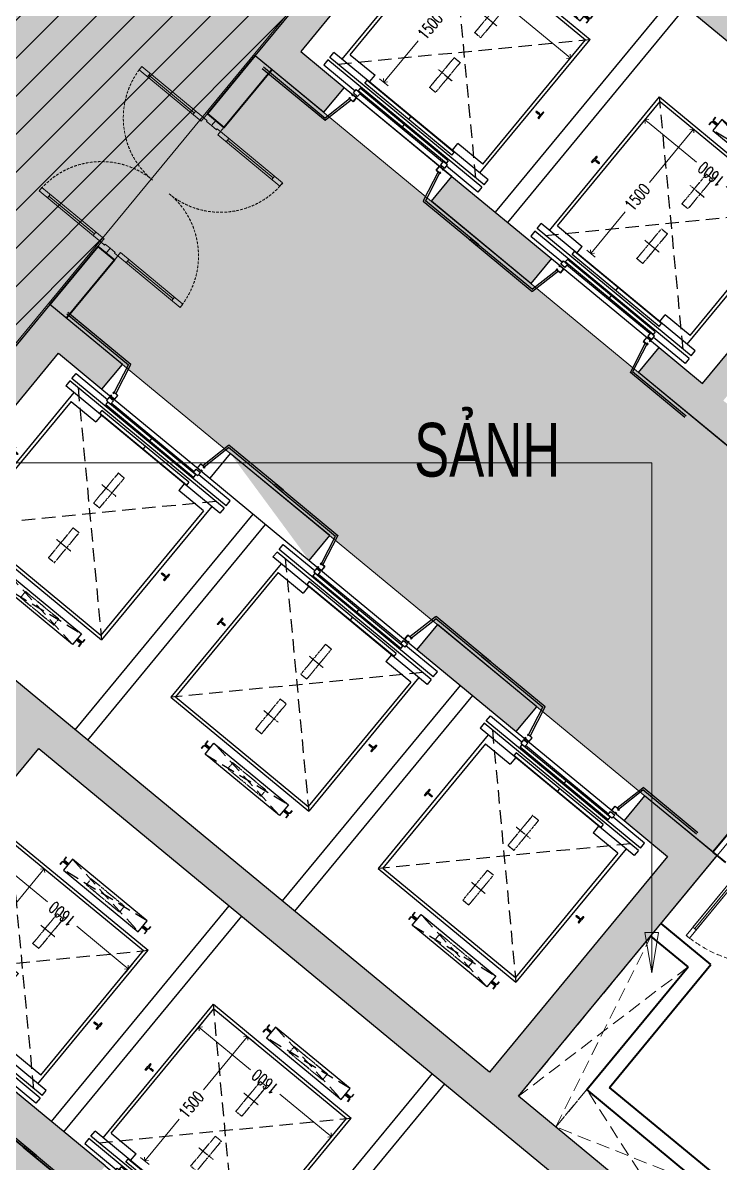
# Model space of a CAD drawing. Header units: millimetres. Extents: x -11451263 to 11578383104, y -507 to 1450429.
# Drawn here: x 11406086 to 11412575, y 1113707 to 1124312 of the extents above; entities that cross this region are included whole.
import ezdxf
from ezdxf.enums import TextEntityAlignment as Align

# ---------------------------------------------------------------- set-up
doc = ezdxf.new("R2010")
doc.units = ezdxf.units.MM
doc.header["$MEASUREMENT"] = 0
for name, pattern in [('DASH2-1', [3, 2, -1]), ('HIDDEN', [0.375, 0.25, -0.125]), ('xref.asix of  podium$0$xref.asix of  podium$0$CENTERX2', [4, 2.5, -0.5, 0.5, -0.5]), ('xref.asix of  podium$0$xref.asix of  podium$0$HIDDEN', [0.375, 0.25, -0.125]), ('xref.asix of  podium$0$xref.asix of  podium$0$PHANTOMX2', [5, 2.5, -0.5, 0.5, -0.5, 0.5, -0.5]), ('Xref_ST_MBDV Cot vach 30.7.2022$0$HIDDEN', [0.375, 0.25, -0.125]), ('Xref_ST_MBDV Cot vach 30.7.2022$0$HIDDEN2', [0.1875, 0.125, -0.0625])]:
    doc.linetypes.add(name, pattern=pattern)
doc.layers.get('0').update_dxf_attribs({"linetype": 'CONTINUOUS', "lineweight": 13})
doc.layers.get('Defpoints').update_dxf_attribs({"color": 5, "linetype": 'CONTINUOUS', "lineweight": 13})
for name, color, linetype in [('A-WALL-PATT', 251, 'CONTINUOUS'), ('KT-Text', 7, 'CONTINUOUS'), ('xref.asix of  podium$0$xref.asix of  podium$0$KC-Betong', 6, 'CONTINUOUS'), ('xref.asix of  podium$0$xref.asix of  podium$0$KT-Net cot vach', 6, 'CONTINUOUS'), ('xref.asix of  podium$0$xref.asix of  podium$0$KT-Net manh', 139, 'CONTINUOUS'), ('xref.asix of  podium$0$xref.asix of  podium$0$KT-Noi that', 36, 'CONTINUOUS'), ('xref.asix of  podium$0$xref.asix of  podium$0$KT-Thay', 7, 'CONTINUOUS')]:
    doc.layers.add(name, color=color, linetype=linetype)
for name, color, linetype, lineweight in [('CUA', 37, 'CONTINUOUS', 13), ('DO DIEN TICH THONG THUY', 141, 'CONTINUOUS', 13), ('KT-Kich thuoc', 159, 'CONTINUOUS', 18), ('KT-lomo nuoc', 3, 'HIDDEN', 5), ('KT-Net cat', 1, 'CONTINUOUS', 40), ('KT-Net thay', 7, 'CONTINUOUS', 25), ('KT-Net to mau', 159, 'CONTINUOUS', 18), ('KT-Vat lieu', 250, 'CONTINUOUS', 9), ('SPE-MEP-Plumbing', 90, 'CONTINUOUS', 0)]:
    doc.layers.add(name, color=color, linetype=linetype, lineweight=lineweight)
doc.styles.add('xref.asix of  podium$0$xref.asix of  podium$0$DIM', font='vnsimli.shx', dxfattribs={"width": 0.7})
doc.styles.add('Xref_ST_MBDV Cot vach 30.7.2022$0$Arial', font='arial.ttf', dxfattribs={"width": 0.7})
doc.dimstyles.new('SPE-DIM150', dxfattribs={"dimscale": 150, "dimtxt": 2.5, "dimasz": 2.5, "dimexe": 1.25, "dimexo": 0.625, "dimtad": 1, "dimdec": 0, "dimtxsty": 'Standard', "dimcen": 2.5, "dimadec": 0, "dimazin": 0, "dimtfac": 1, "dimtdec": 0, "dimtmove": 0, "dimatfit": 3, "dimldrblk": 'CLOSEDBLANK', "dimfxl": 0, "dimarcsym": 0})
doc.dimstyles.new('xref.asix of  podium$0$xref.asix of  podium$0$CCU 1-100 A1', dxfattribs={"dimscale": 100, "dimtxt": 2.2, "dimasz": 1, "dimexe": 1, "dimexo": 0, "dimgap": 1, "dimtad": 1, "dimdec": 0, "dimdsep": 46, "dimtxsty": 'xref.asix of  podium$0$xref.asix of  podium$0$DIM', "dimblk1": 'xref.asix of  podium$0$xref.asix of  podium$0$_ARCHTICK', "dimblk2": 'xref.asix of  podium$0$xref.asix of  podium$0$_ARCHTICK', "dimsah": 1, "dimcen": 0, "dimdle": 1, "dimclrd": 256, "dimclre": 256, "dimclrt": 31, "dimadec": 0, "dimazin": 0, "dimtfac": 1, "dimtdec": 0, "dimtix": 1, "dimtmove": 2, "dimatfit": 3, "dimldrblk": 'xref.asix of  podium$0$xref.asix of  podium$0$_ARCHTICK', "dimfxl": 0, "dimtolj": 1, "dimarcsym": 0})
pattern_1 = [(95, (0, 0), (220.6208, 185.1228), [30, -330]), (40, (0, 0), (-251.9969, 173.5073), [24, -264]), (145.4514, (18.39, 15.43), (-31.3758, 358.6301), [25.4961, -280.4568]), (91.1842, (-56.57, 56.57), (348.6772, 255.0455), [45, -495]), (141.6356, (-27.5, 77.82), (-11.1596, 539.8847), [38.244, -420.6852]), (36.1842, (-56.57, 56.57), (-11.16, 539.8847), [36, -396]), (66, (-14.14, 70.7), (282.7086, 54.953), [30, -330]), (11, (-14.14, 70.7), (-136.2834, 273.9234), [24, -264]), (116.4514, (9.42, 75.3), (146.4254, 328.8762), [25.4961, -280.4568]), (82.5, (0, 0), (-90.71727, 97.59593), [0, -260.8, 0, -268, 0, -265]), (52.5, (0, 0), (-37.14918, 185.96378), [0, -152.8, 0, -254.8, 0, -101]), (12.5, (-63.07, -63.07), (157.36727, 144.6083), [0, -100, 0, -312, 0, -414]), (2.5, (-91.36, -91.36), (136.636, 193.2639), [0, -130, 0, -207.2, 0, -294]), (90, (0, 0), (-150, 0), []), (90, (50, 50), (-150, 0), [])]

# ---------------------------------------------------------------- blocks, each defined once
blk = doc.blocks.new('xref.asix of  podium$0$xref.asix of  podium$0$_Open90')
at = {"color": 0, "linetype": 'ByBlock', "lineweight": -2}
for p, q in [((0, 0), (-1, 0)), ((-0.5, 0.5), (0, 0)), ((0, 0), (-0.5, -0.5))]:
    blk.add_line(p, q, dxfattribs=at)
blk = doc.blocks.new('*D119')
at = {"layer": 'Defpoints', "color": 5, "transparency": 16777216}
for p, q in [((-2230, 1494), (-2230, 1596)), ((-730, 1457), (-730, 1596)), ((-2180, 1546), (-1728, 1546)), ((-780, 1546), (-1372, 1546))]:
    blk.add_line(p, q, dxfattribs=at)
at = {"layer": 'Defpoints', "color": 0, "transparency": 16777216}
for p in [(-2230, 1546), (-2230, 1494), (-730, 1457)]:
    blk.add_point(p, dxfattribs=at)
at = {"layer": 'Defpoints', "color": 5, "transparency": 16777216, "xscale": 50, "yscale": 50, "zscale": 50, "rotation": 180}
blk.add_blockref('xref.asix of  podium$0$xref.asix of  podium$0$_Open90', (-2230, 1546), dxfattribs=at)
at = {"layer": 'Defpoints', "color": 5, "transparency": 16777216, "xscale": 50, "yscale": 50, "zscale": 50}
blk.add_blockref('xref.asix of  podium$0$xref.asix of  podium$0$_Open90', (-730, 1546), dxfattribs=at)
at = {"layer": 'Defpoints', "color": 5, "transparency": 16777216, "insert": (-1550, 1546), "char_height": 110, "attachment_point": 5, "style": 'xref.asix of  podium$0$xref.asix of  podium$0$DIM'}
blk.add_mtext('\\A1;1500', dxfattribs=at)
blk = doc.blocks.new('xref.asix of  podium$0$xref.asix of  podium$0$_ARCHTICK')
at = {"color": 0, "linetype": 'ByBlock', "const_width": 0.15}
blk.add_lwpolyline([(-0.5, -0.5), (0.5, 0.5)], dxfattribs=at)
blk = doc.blocks.new('*D120')
at = {"layer": 'Defpoints', "color": 5, "transparency": 16777216}
for p, q in [((-879, 1950), (-1000, 1950)), ((-950, 1900), (-950, 1328)), ((-950, 400), (-950, 972)), ((-879, 350), (-1000, 350))]:
    blk.add_line(p, q, dxfattribs=at)
at = {"layer": 'Defpoints', "color": 0, "transparency": 16777216}
for p in [(-879, 1950), (-950, 350), (-879, 350)]:
    blk.add_point(p, dxfattribs=at)
at = {"layer": 'Defpoints', "color": 5, "transparency": 16777216, "xscale": 50, "yscale": 50, "zscale": 50}
for p, rotation in [((-950, 1950), 90), ((-950, 350), 270)]:
    blk.add_blockref('xref.asix of  podium$0$xref.asix of  podium$0$_Open90', p, dxfattribs=dict(at, rotation=rotation))
at = {"layer": 'Defpoints', "color": 5, "transparency": 16777216, "insert": (-950, 1150), "char_height": 110, "attachment_point": 5, "rotation": 90, "style": 'xref.asix of  podium$0$xref.asix of  podium$0$DIM'}
blk.add_mtext('\\A1;1600', dxfattribs=at)
blk = doc.blocks.new('*U304')
blk.add_line((-122, -10), (-893, -646))
for points in [[(-751, 1066), (-712, 1020), (-759, 982), (-765, 989), (-796, 964), (-828, 1002)], [(77, 64), (39, 110), (-7, 72), (-1, 64), (-32, 39), (0, 0)], [(-32, 39), (-957, -726), (-983, -695), (-57, 69)], [(-109, -25), (-134, 6), (-905, -631), (-880, -662)]]:
    blk.add_lwpolyline(points, close=True)
at = {"linetype": 'Xref_ST_MBDV Cot vach 30.7.2022$0$HIDDEN', "ltscale": 200}
blk.add_arc((-32, 39), 1200, 129.5508, 219.5508, dxfattribs=at)
blk = doc.blocks.new('*U317')
for p, q in [((-20, -133), (-45, -102)), ((-33, -118), (-457, -468)), ((-444, -483), (-469, -452)), ((897, -1243), (473, -1594)), ((884, -1228), (910, -1259)), ((460, -1578), (486, -1609))]:
    blk.add_line(p, q)
for points in [[(77, 64), (115, 17), (69, -21), (63, -13), (32, -39), (0, 0)], [(32, -39), (57, -69), (-521, -547), (-546, -516)], [(987, -1195), (962, -1164), (383, -1642), (409, -1673)], [(1096, -1170), (1058, -1124), (1011, -1162), (1018, -1170), (987, -1195), (1019, -1234)]]:
    blk.add_lwpolyline(points, close=True)
at = {"linetype": 'Xref_ST_MBDV Cot vach 30.7.2022$0$HIDDEN2', "ltscale": 200}
for centre, start, end in [((32, -39), 219.5509, 309.5508), ((987, -1195), 129.5508, 219.5508)]:
    blk.add_arc(centre, 750, start, end, dxfattribs=at)
blk = doc.blocks.new('_ClosedBlank')
at = {"linetype": 'ByBlock', "lineweight": -2}
for p, q in [((-1, 0.167), (0, 0)), ((-1, 0.167), (-1, -0.167)), ((0, 0), (-1, -0.167))]:
    blk.add_line(p, q, dxfattribs=at)
blk = doc.blocks.new('*U417')
at = {"layer": 'KT-lomo nuoc', "ltscale": 500}
for p, q in [((-287, -347), (-1489, 1229)), ((-1775, 882), (0, 0))]:
    blk.add_line(p, q, dxfattribs=at)
blk.add_lwpolyline([(-287, -347), (-1775, 882), (-1489, 1229), (0, 0)], close=True, dxfattribs=at)
blk = doc.blocks.new('*U402')
at = {"layer": 'KT-lomo nuoc', "ltscale": 500}
for p, q in [((-892, -1080), (-347, 287)), ((-1239, -793), (0, 0))]:
    blk.add_line(p, q, dxfattribs=at)
blk.add_lwpolyline([(-892, -1080), (-1239, -793), (-347, 287), (0, 0)], close=True, dxfattribs=at)
blk = doc.blocks.new('WWW')
at = {"layer": 'Defpoints', "linetype": 'DASH2-1', "lineweight": 13, "ltscale": 1000, "flags": 128}
blk.add_lwpolyline([(11429817, 1022160), (11450185, 1019986), (11488616, 1021167), (11491469, 1024811), (11462656, 1159054), (11457975, 1176931), (11455626, 1177745), (11446686, 1170981), (11423167, 1153070), (11399484, 1135983, 0.684877), (11429817, 1022160)], format="xyb", dxfattribs=at)
blk = doc.blocks.new('hgjghj')
at = {"layer": 'A-WALL-PATT', "true_color": 0xf1f36d}
h = blk.add_hatch(color=51, dxfattribs=at)
h.dxf.hatch_style = 1
edge = h.paths.add_edge_path()
edge.add_line((11400417, 1114522), (11393729, 1120046))
edge.add_arc((11392149, 1120557), 1661, 342.0512, 379.3502)
edge.add_arc((11397533, 1122829), 4187, 140.7169, 204.269, ccw=False)
edge.add_line((11394292, 1125480), (11406005, 1139670))
edge.add_arc((11408121, 1137815), 2814, 115.4435, 138.7669, ccw=False)
edge.add_arc((11408116, 1137836), 2793, 71.9427, 115.5353, ccw=False)
edge.add_line((11408981, 1140491), (11423513, 1135368))
edge.add_arc((11425517, 1142388), 7300, 254.0664, 262.0884)
edge.add_arc((11425521, 1142382), 7295, 262.0509, 344.2587)
edge.add_line((11432542, 1140403), (11435749, 1151752))
edge.add_line((11435749, 1151752), (11436167, 1151637))
edge.add_line((11436167, 1151637), (11436866, 1154157))
edge.add_line((11436866, 1154157), (11440536, 1153137))
edge.add_line((11440536, 1153137), (11441972, 1157548))
edge.add_line((11441972, 1157548), (11455125, 1153819))
edge.add_line((11455125, 1153819), (11454210, 1150586))
edge.add_line((11454210, 1150586), (11462722, 1148180))
edge.add_line((11462722, 1148180), (11463197, 1145976))
edge.add_line((11463197, 1145976), (11461019, 1138270))
edge.add_line((11461019, 1138270), (11461212, 1138215))
edge.add_line((11461212, 1138215), (11456484, 1121485))
edge.add_line((11456484, 1121485), (11433498, 1127980))
edge.add_line((11433498, 1127980), (11434360, 1131062))
edge.add_line((11434360, 1131062), (11430758, 1132085))
edge.add_arc((11430348, 1130643), 1500, 74.1404, 112.3576)
edge.add_arc((11425517, 1142388), 11200, 260.4187, 292.3576, ccw=False)
edge.add_line((11423653, 1131344), (11417121, 1133200))
edge.add_arc((11416828, 1131138), 2082, 81.9202, 134.1726)
edge.add_line((11415377, 1132632), (11413602, 1130480))
edge.add_line((11413602, 1130480), (11412261, 1128864))
edge.add_line((11412261, 1128864), (11408249, 1124006))
edge.add_line((11408249, 1124006), (11414418, 1118912))
edge.add_line((11414418, 1118912), (11412507, 1116599))
edge.add_line((11412507, 1116599), (11406339, 1121693))
edge.add_line((11406339, 1121693), (11402391, 1116913))
edge.add_line((11402391, 1116913), (11410025, 1110608))
edge.add_line((11410025, 1110608), (11408053, 1108222))
edge.add_line((11408053, 1108222), (11400417, 1114522))
at = {"elevation": 0}
blk.add_lwpolyline([(11423653, 1131344), (11417121, 1133200, 0.232028), (11415377, 1132632), (11413602, 1130480), (11412261, 1128864), (11408249, 1124006), (11414418, 1118912), (11412507, 1116599), (11406339, 1121693), (11402391, 1116913), (11410025, 1110608), (11408053, 1108222), (11400417, 1114522), (11393729, 1120046, 0.1642), (11393716, 1121108), (11393716, 1121108, -0.284632), (11394292, 1125480), (11406005, 1139670, -0.102121), (11406912, 1140356, -0.192536), (11408981, 1140491), (11423513, 1135368, 0.035017)], format="xyb", dxfattribs=at)
blk = doc.blocks.new('xref.asix of  podium$0$xref.asix of  podium$0$TM 1000kg')
at = {"layer": 'xref.asix of  podium$0$xref.asix of  podium$0$KT-Net manh'}
for p, q in [((-2850, 2500), (-2850, 1742.2)), ((-2832, 2500), (-2832, 1754.4)), ((-2850, 1742.2), (-2847, 1742.2)), ((-2847, 1742.2), (-2847, 1739.2)), ((-2550, 1674.2), (-2847, 1739.2)), ((-2550, 1692.7), (-2832, 1754.4)), ((-2500, 1800), (-2500, 500)), ((-2850, 557.8), (-2847, 557.8)), ((-2850, -100), (-2850, 557.8)), ((-2550, 625.8), (-2847, 560.8)), ((-2847, 557.8), (-2847, 560.8)), ((-2550, 607.3), (-2832, 545.6)), ((-2832, -100), (-2832, 545.6))]:
    blk.add_line(p, q, dxfattribs=at)
at = {"layer": 'xref.asix of  podium$0$xref.asix of  podium$0$KT-Net manh', "const_width": 2}
for points in [[(-2847, 1742.2), (-2832, 1754.4)], [(-2847, 557.8), (-2832, 545.6)]]:
    blk.add_lwpolyline(points, dxfattribs=at)
at = {"layer": 'xref.asix of  podium$0$xref.asix of  podium$0$KT-Net manh', "ltscale": 2}
for points in [[(-2510, 1700), (-2500, 1700), (-2500, 1650), (-2550, 1650), (-2550, 1700), (-2540, 1700), (-2540, 1690), (-2541.6, 1690), (-2541.6, 1698.4), (-2548.4, 1698.4), (-2548.4, 1651.6), (-2501.6, 1651.6), (-2501.6, 1698.4), (-2508.4, 1698.4), (-2508.4, 1690), (-2510, 1690)], [(-2510, 600), (-2500, 600), (-2500, 650), (-2550, 650), (-2550, 600), (-2540, 600), (-2540, 610), (-2541.6, 610), (-2541.6, 601.6), (-2548.4, 601.6), (-2548.4, 648.4), (-2501.6, 648.4), (-2501.6, 601.6), (-2508.4, 601.6), (-2508.4, 610), (-2510, 610)]]:
    blk.add_lwpolyline(points, close=True, dxfattribs=at)
at = {"layer": 'xref.asix of  podium$0$xref.asix of  podium$0$KT-Noi that', "linetype": 'Continuous', "ltscale": 2}
for p, q in [((-2460, 2080), (-2460, 1700)), ((-2400, 2080), (-2460, 2080)), ((-2400, 220), (-2400, 2080)), ((-2370, 220), (-2370, 2080)), ((-2370, 2080), (-2310, 2080)), ((-2310, 220), (-2310, 2080)), ((-2310, 1981), (-700, 1981)), ((-2230, 1950), (-730, 1950)), ((-2230, 1950), (-2230, 1650)), ((-730, 1950), (-730, 350)), ((-700, 1981), (-700, 319)), ((-2455, 650), (-2455, 1650)), ((-2441.3, 620), (-2441.3, 1680)), ((-2411, 1680), (-2441.3, 1680)), ((-2411, 620), (-2411, 1680)), ((-2348, 625), (-2348, 1675)), ((-2348, 1675), (-2314, 1675)), ((-2314, 625), (-2314, 1675)), ((-2310, 1650), (-2230, 1650)), ((-2411, 1150), (-2441.3, 1150)), ((-2314, 1150), (-2348, 1150)), ((-2310, 650), (-2230, 650)), ((-2230, 350), (-2230, 650)), ((-2460, 220), (-2460, 600)), ((-2411, 620), (-2441.3, 620)), ((-2348, 625), (-2314, 625)), ((-2310, 319), (-700, 319)), ((-2230, 350), (-730, 350)), ((-2400, 220), (-2460, 220)), ((-2370, 220), (-2310, 220))]:
    blk.add_line(p, q, dxfattribs=at)
at = {"layer": 'xref.asix of  podium$0$xref.asix of  podium$0$KT-Noi that', "linetype": 'Continuous'}
for p, q in [((-1572.5, 2077), (-1572.5, 2082)), ((-1572.5, 2082), (-1535, 2082)), ((-1569.5, 2074), (-1540.1, 2070.9)), ((-1540, 2021), (-1540, 2050)), ((-1539, 2020), (-1535, 2020)), ((-1537.1, 2054.1), (-1537.1, 2067.9)), ((-1497.5, 2082), (-1535, 2082)), ((-1531, 2020), (-1535, 2020)), ((-1532.9, 2054.1), (-1532.9, 2067.9)), ((-1530, 2021), (-1530, 2050)), ((-1500.5, 2074), (-1529.9, 2070.9)), ((-1497.5, 2077), (-1497.5, 2082)), ((-603.5, 1460), (-574.4, 1460)), ((-603.5, 1456.8), (-603.5, 1460)), ((-603.5, 1456.8), (-574.4, 1456.8)), ((-568.2, 1406.2), (-568.2, 1450.6)), ((-565, 1406.2), (-565, 1450.6)), ((-558, 1403.2), (-562, 1403.2)), ((-558, 1400), (-562, 1400)), ((-555, 1406.2), (-555, 1450.6)), ((-551.8, 1406.2), (-551.8, 1450.6)), ((-516.5, 1460), (-545.6, 1460)), ((-516.5, 1456.8), (-545.6, 1456.8)), ((-516.5, 1456.8), (-516.5, 1460)), ((-603.5, 443.2), (-574.4, 443.2)), ((-603.5, 440), (-574.4, 440)), ((-568.2, 493.8), (-568.2, 449.4)), ((-565, 493.8), (-565, 449.4)), ((-558, 500), (-562, 500)), ((-558, 496.8), (-562, 496.8)), ((-555, 493.8), (-555, 449.4)), ((-551.8, 493.8), (-551.8, 449.4)), ((-516.5, 443.2), (-545.6, 443.2)), ((-516.5, 440), (-545.6, 440)), ((-1572.5, 223), (-1572.5, 218)), ((-1572.5, 218), (-1535, 218)), ((-1569.5, 226), (-1540.1, 229.1)), ((-1540, 279), (-1540, 250)), ((-1539, 280), (-1535, 280)), ((-1537.1, 245.9), (-1537.1, 232.1)), ((-1531, 280), (-1535, 280)), ((-1497.5, 218), (-1535, 218)), ((-1532.9, 245.9), (-1532.9, 232.1)), ((-1530, 279), (-1530, 250)), ((-1500.5, 226), (-1529.9, 229.1)), ((-1497.5, 223), (-1497.5, 218))]:
    blk.add_line(p, q, dxfattribs=at)
at = {"layer": 'xref.asix of  podium$0$xref.asix of  podium$0$KT-Noi that', "linetype": 'xref.asix of  podium$0$xref.asix of  podium$0$HIDDEN', "ltscale": 500}
for p, q in [((-2370, 1981), (-700, 319)), ((-2370, 319), (-700, 1981)), ((-495, 1400), (-625, 500)), ((-495, 500), (-625, 1400))]:
    blk.add_line(p, q, dxfattribs=at)
at = {"layer": 'xref.asix of  podium$0$xref.asix of  podium$0$KT-Noi that', "linetype": 'xref.asix of  podium$0$xref.asix of  podium$0$CENTERX2'}
for p, q in [((-1815, 1236), (-1815, 1066.7)), ((-1155, 1236), (-1155, 1066.7))]:
    blk.add_line(p, q, dxfattribs=at)
at = {"layer": 'xref.asix of  podium$0$xref.asix of  podium$0$KT-Noi that', "linetype": 'Continuous', "ltscale": 2}
for points in [[(-2485, 1700), (-2445, 1700), (-2445, 1650), (-2485, 1650)], [(-495, 1400), (-625, 1400), (-625, 500), (-495, 500)], [(-2485, 600), (-2445, 600), (-2445, 650), (-2485, 650)]]:
    blk.add_lwpolyline(points, close=True, dxfattribs=at)
at = {"layer": 'xref.asix of  podium$0$xref.asix of  podium$0$KT-Noi that', "linetype": 'xref.asix of  podium$0$xref.asix of  podium$0$PHANTOMX2'}
for points in [[(-1635, 1186), (-1635, 1114), (-1995, 1114), (-1995, 1186)], [(-975, 1186), (-975, 1114), (-1335, 1114), (-1335, 1186)], [(-524, 1150), (-524, 750), (-596, 750), (-596, 1150)]]:
    blk.add_lwpolyline(points, close=True, dxfattribs=at)
at = {"layer": 'xref.asix of  podium$0$xref.asix of  podium$0$KT-Noi that', "linetype": 'Continuous'}
for centre, radius, start, end in [((-1569.5, 2077), 3, 180, 270), ((-1540.1, 2067.9), 3, 0, 90), ((-1542.3, 2054.7), 5.25, 295.66972, 353.31728), ((-1539, 2021), 1, 180, 270), ((-1529.9, 2067.9), 3, 90, 180), ((-1527.7, 2054.7), 5.25, 186.68272, 244.33028), ((-1531, 2021), 1, 270, 0), ((-1500.5, 2077), 3, 270, 0), ((-574.4, 1450.6), 9.4, 0, 90), ((-574.4, 1450.6), 6.2, 0, 90), ((-562, 1406.2), 6.2, 180, 270), ((-562, 1406.2), 3, 180, 270), ((-558, 1406.2), 3, 270, 0), ((-558, 1406.2), 6.2, 270, 0), ((-545.6, 1450.6), 9.4, 90, 180), ((-545.6, 1450.6), 6.2, 90, 180), ((-574.4, 449.4), 6.2, 270, 0), ((-574.4, 449.4), 9.4, 270, 0), ((-562, 493.8), 6.2, 90, 180), ((-562, 493.8), 3, 90, 180), ((-558, 493.8), 6.2, 0, 90), ((-558, 493.8), 3, 0, 90), ((-545.6, 449.4), 9.4, 180, 270), ((-545.6, 449.4), 6.2, 180, 270), ((-1569.5, 223), 3, 90, 180), ((-1540.1, 232.1), 3, 270, 0), ((-1539, 279), 1, 90, 180), ((-1542.3, 245.3), 5.25, 6.68272, 64.33028), ((-1527.7, 245.3), 5.25, 115.66972, 173.31728), ((-1529.9, 232.1), 3, 180, 270), ((-1531, 279), 1, 0, 90), ((-1500.5, 223), 3, 0, 90)]:
    blk.add_arc(centre, radius, start, end, dxfattribs=at)
at = {"layer": 'Defpoints', "color": 5}
for base, p1, p2, angle, picture, middle in [((-950.2, 350), (-879.1, 1950), (-879.1, 350), 90, '*D120', (-950.2, 1150)), ((-2230, 1545.8), (-730, 1457.2), (-2230, 1494.3), 180, '*D119', (-1550.1, 1545.8))]:
    dim = blk.add_linear_dim(base=base, p1=p1, p2=p2, angle=angle, dimstyle='xref.asix of  podium$0$xref.asix of  podium$0$CCU 1-100 A1', override={"dimscale": 50, "dimblk1": 'xref.asix of  podium$0$xref.asix of  podium$0$_Open90', "dimblk2": 'xref.asix of  podium$0$xref.asix of  podium$0$_Open90', "dimclrd": 5, "dimclre": 5, "dimclrt": 5, "dimlwd": 65535, "dimlwe": 65535}, dxfattribs=at)
    dim.commit()
    dim.dimension.update_dxf_attribs({"geometry": picture, "text_midpoint": middle, "dimtype": 128})
blk = doc.blocks.new('gfdgdfg')
at = {"layer": 'KT-Vat lieu'}
h = blk.add_hatch(dxfattribs=at)
h.set_pattern_fill('BTCT', color=256, scale=40, angle=45)
h.set_pattern_definition(pattern_1)
h.paths.add_polyline_path([(-38447.8, 25967.5), (-38256.8, 26198.8), (-39182.1, 26962.9), (-39373.1, 26731.6)], flags=17)
h.paths.add_polyline_path([(-36277.3, 20861.4), (-32517.2, 25414.5), (-33249.7, 26019.4), (-33408.9, 25826.6), (-32869.2, 25380.9), (-34652.1, 23221.9), (-36656.9, 24877.5), (-34873.9, 27036.5), (-34411.3, 26654.4), (-34252.1, 26847.2), (-35601.5, 27961.5), (-35219.4, 28424.2), (-35450.7, 28615.2), (-35960.1, 27998.4), (-38119.1, 29781.3), (-36304.3, 31978.8), (-34145.3, 30195.9), (-34622.9, 29617.6), (-34391.6, 29426.5), (-33723, 30236.1), (-37000, 32942.4), (-37191, 32711.1), (-36535.6, 32169.8), (-38350.4, 29972.3), (-39005.8, 30513.6), (-41011.6, 28084.8), (-40375.5, 27559.4), (-40184.5, 27790.7), (-40589.3, 28125), (-38933.7, 30129.8), (-35194, 27041.5), (-36849.6, 25036.7), (-37254.4, 25371), (-37445.5, 25139.7), (-34843.2, 22990.6), (-36470.1, 21020.6)])
h.paths.add_polyline_path([(-28518.4, 25938), (-34156.9, 19110.3), (-33925.6, 18919.2), (-28287, 25746.9)])
h = blk.add_hatch(dxfattribs=at)
h.set_pattern_fill('BTCT', color=256, scale=40, angle=45)
h.set_pattern_definition(pattern_1)
h.paths.add_polyline_path([(-39508.3, 22563.4), (-38583, 21799.3), (-38392, 22030.6), (-39317.2, 22794.7)], flags=17)
h.paths.add_polyline_path([(-44991.4, 23265.7), (-43296.7, 21866.1), (-45175.1, 19591.5), (-44519.7, 19050.2), (-44296.9, 19320.1), (-44682.4, 19638.5), (-43026.8, 21643.2), (-37475.6, 17058.8), (-39131.2, 15054.1), (-39516.3, 15372.1), (-39739.2, 15102.3), (-39084.2, 14561.4), (-36982.9, 17105.8), (-38561.5, 18409.5), (-36714.9, 20645.6), (-37389.6, 21202.8), (-37580.6, 20971.5), (-37175.8, 20637.2), (-38831.4, 18632.4), (-44498.7, 23312.7), (-42843.1, 25317.4), (-42438.3, 24983.1), (-42247.2, 25214.4), (-42921.9, 25771.6)])
h.paths.add_polyline_path([(-40518.7, 16199.9), (-41405.4, 16932.2), (-41628.3, 16662.3), (-40741.6, 15930.1)], flags=17)
h.paths.add_polyline_path([(-42407.8, 17760), (-43294.5, 18492.3), (-43517.4, 18222.4), (-42630.7, 17490.1)], flags=17)
edge = h.paths.add_edge_path(flags=17)
edge.add_line((-40319.6, 23622.5), (-41244.9, 24386.6))
edge.add_line((-41435.9, 24155.3), (-40510.6, 23391.2))
edge.add_line((-41244.9, 24386.6), (-41435.9, 24155.3))
edge.add_line((-40510.6, 23391.2), (-40319.6, 23622.5))
at = {"layer": 'xref.asix of  podium$0$xref.asix of  podium$0$KC-Betong'}
for p, q in [((-41011.6, 28084.8), (-39005.8, 30513.6)), ((-38933.7, 30129.8), (-40589.3, 28125)), ((-35194, 27041.5), (-38933.7, 30129.8)), ((-40589.3, 28125), (-40184.5, 27790.7)), ((-40375.5, 27559.4), (-41011.6, 28084.8)), ((-40184.5, 27790.7), (-40375.5, 27559.4)), ((-39373.1, 26731.6), (-39182.1, 26962.9)), ((-39182.1, 26962.9), (-38256.8, 26198.8)), ((-36849.6, 25036.7), (-35194, 27041.5)), ((-38447.8, 25967.5), (-39373.1, 26731.6)), ((-38256.8, 26198.8), (-38447.8, 25967.5)), ((-42921.9, 25771.6), (-44991.4, 23265.7)), ((-42247.2, 25214.4), (-42921.9, 25771.6)), ((-37445.5, 25139.7), (-37254.4, 25371)), ((-37254.4, 25371), (-36849.6, 25036.7)), ((-44498.7, 23312.7), (-42843.1, 25317.4)), ((-42843.1, 25317.4), (-42438.3, 24983.1)), ((-42438.3, 24983.1), (-42247.2, 25214.4)), ((-34843.2, 22990.6), (-37445.5, 25139.7)), ((-41244.9, 24386.6), (-41435.9, 24155.3)), ((-40319.6, 23622.5), (-41244.9, 24386.6)), ((-41435.9, 24155.3), (-40510.6, 23391.2)), ((-40510.6, 23391.2), (-40319.6, 23622.5)), ((-38831.4, 18632.4), (-44498.7, 23312.7)), ((-39317.2, 22794.7), (-39508.3, 22563.4)), ((-38392, 22030.6), (-39317.2, 22794.7)), ((-39508.3, 22563.4), (-38583, 21799.3)), ((-38583, 21799.3), (-38392, 22030.6)), ((-44682.4, 19638.5), (-43026.8, 21643.2)), ((-43026.8, 21643.2), (-37475.6, 17058.8)), ((-37389.6, 21202.8), (-37580.6, 20971.5)), ((-36714.9, 20645.6), (-37389.6, 21202.8)), ((-37580.6, 20971.5), (-37175.8, 20637.2)), ((-37175.8, 20637.2), (-38831.4, 18632.4)), ((-38561.5, 18409.5), (-36714.9, 20645.6)), ((-42407.8, 17760), (-43294.5, 18492.3)), ((-36982.9, 17105.8), (-38561.5, 18409.5)), ((-43517.4, 18222.4), (-42630.7, 17490.1))]:
    blk.add_line(p, q, dxfattribs=at)
at = {"layer": 'xref.asix of  podium$0$xref.asix of  podium$0$KT-Net cot vach'}
for p, q in [((-40184.5, 27790.7), (-39182.1, 26962.9)), ((-38256.8, 26198.8), (-37254.4, 25371)), ((-42438.3, 24983.1), (-41435.9, 24155.3)), ((-40510.6, 23391.2), (-39508.3, 22563.4)), ((-38583, 21799.3), (-37580.6, 20971.5))]:
    blk.add_line(p, q, dxfattribs=at)
at = {"layer": 'xref.asix of  podium$0$xref.asix of  podium$0$KT-Thay'}
for p, q in [((-38777.3, 26628.6), (-37121.7, 28633.4)), ((-38661.6, 26533.1), (-37006, 28537.9)), ((-42686.7, 21816.3), (-41031.1, 23821)), ((-42571, 21720.7), (-40915.4, 23725.5)), ((-40759, 20224.3), (-39103.5, 22229.1)), ((-40643.4, 20128.8), (-38987.8, 22133.6)), ((-42909, 18173.9), (-41253.4, 20178.7)), ((-42793.3, 18078.4), (-41137.7, 20083.1)), ((-41019.9, 16613.8), (-39364.3, 18618.6)), ((-40904.2, 16518.3), (-39248.6, 18523.1))]:
    blk.add_line(p, q, dxfattribs=at)
at = {"layer": 'xref.asix of  podium$0$xref.asix of  podium$0$KT-Noi that', "rotation": 50.4689621673074}
for p in [(-37205.1, 28573.1), (-35277.4, 26981.1), (-41317.5, 20102.4), (-39428.4, 18542.3), (-37539.3, 16982.3)]:
    blk.add_blockref('xref.asix of  podium$0$xref.asix of  podium$0$TM 1000kg', p, dxfattribs=at)
at = {"layer": 'xref.asix of  podium$0$xref.asix of  podium$0$KT-Noi that', "xscale": -1, "rotation": 50.44882673720985}
for p in [(-42642.3, 21909.3), (-40714.6, 20317.4), (-38787, 18725.4)]:
    blk.add_blockref('xref.asix of  podium$0$xref.asix of  podium$0$TM 1000kg', p, dxfattribs=at)
blk = doc.blocks.new('A$C26E72C3C')
at = {"layer": 'SPE-MEP-Plumbing'}
blk.add_leader([(-42624, -68986, 0), (-42624, -64244, 0), (-93579, -64244, 0)], dimstyle='SPE-DIM150', override={"dimtad": 0, "dimfxl": 2}, dxfattribs=at)

msp = doc.modelspace()

# ---------------------------------------------------------------- hatches: boundary and pattern name
at = {"layer": 'DO DIEN TICH THONG THUY'}
h = msp.add_hatch(dxfattribs=at)
h.set_pattern_fill('ANSI31', color=256, scale=2000)
edge = h.paths.add_edge_path()
edge.add_line((11398123.6, 1116433.1), (11405405, 1125250.1))
edge.add_arc((11403080.3, 1127170), 3015, 320.44883, 410.44883)
edge.add_line((11405000.2, 1129494.7), (11400614.8, 1133116.3))
edge.add_line((11400614.8, 1133116.3), (11406014.8, 1139658.4))
edge.add_arc((11408119.6, 1137813.4), 2799, 115.44321, 138.76237, ccw=False)
edge.add_arc((11408114.4, 1137834.7), 2777.6, 71.94553, 115.53552, ccw=False)
edge.add_line((11408975.2, 1140475.5), (11423494.2, 1135442.4))
edge.add_arc((11425524.1, 1142470.1), 7315, 253.88903, 262.21381)
edge.add_arc((11425524.1, 1142470.1), 7315, 262.21387, 343.56589)
edge.add_line((11432540.3, 1140400.6), (11435758.3, 1151732.1))
edge.add_line((11435758.3, 1151732.1), (11436175.6, 1151616.7))
edge.add_line((11436175.6, 1151616.7), (11436874.8, 1154136.6))
edge.add_line((11436874.8, 1154136.6), (11440565.7, 1153097.4))
edge.add_line((11440565.7, 1153097.4), (11434350.7, 1131080.5))
edge.add_line((11434350.7, 1131080.5), (11430761, 1132098.4))
edge.add_arc((11430347, 1130641), 1515, 74.14051, 112.35775)
edge.add_arc((11425516.1, 1142386.3), 11185, 260.42291, 292.35761, ccw=False)
edge.add_line((11423655.2, 1131357.2), (11417450.3, 1133121.9))
edge.add_arc((11416866.1, 1130985.3), 2215, 74.70735, 137.07134)
edge.add_line((11415244.3, 1132493.9), (11413589.5, 1130487.6))
edge.add_line((11413589.5, 1130487.6), (11412248, 1128872))
edge.add_line((11412248, 1128872), (11408245.7, 1124025.7))
edge.add_line((11408245.7, 1124025.7), (11408245.7, 1124025.7))
edge.add_line((11408245.7, 1124025.7), (11406316.3, 1121689.4))
edge.add_line((11406316.3, 1121689.4), (11406316.3, 1121689.4))
edge.add_line((11406316.3, 1121689.4), (11402377.8, 1116920.3))
edge.add_line((11402377.8, 1116920.3), (11402376.6, 1116918.6))
edge.add_line((11402376.6, 1116918.6), (11400413.3, 1114542.2))
edge.add_line((11400413.3, 1114542.2), (11398123.6, 1116433.1))

# ---------------------------------------------------------------- linework, layer by layer
at = {"layer": 'Defpoints'}
msp.add_lwpolyline([(11425228.8, 1101379.7), (11419552.3, 1106067.6), (11415166.5, 1109689.6), (11417764.1, 1112835), (11412829.3, 1116910.3), (11410699.4, 1114331.1), (11412280, 1113025.8), (11406167.1, 1105623.6), (11404316.9, 1103390.2), (11402186.8, 1105149.6), (11399767.1, 1102219.6), (11394267.3, 1106761.5), (11393363.6, 1105668.1), (11401339.3, 1099105.5), (11399175.8, 1096482.7), (11393524, 1101150.2), (11392728, 1100186.3), (11398767.6, 1095198.6), (11393774.6, 1089152.5, -0.0880561), (11388978.8, 1086590.8), (11379962.2, 1083239, -0.4938342), (11374259, 1086935, -0.0221705), (11374665.8, 1092329.3)], format="xyb", dxfattribs=at)
at = {"layer": 'DO DIEN TICH THONG THUY', "elevation": 0}
msp.add_lwpolyline([(11423655.2, 1131357.2), (11417450.3, 1133121.9, 0.2790357), (11415244.3, 1132493.9), (11413589.5, 1130487.6), (11412248, 1128872), (11408245.7, 1124025.7), (11408245.7, 1124025.7), (11406316.3, 1121689.4), (11406316.3, 1121689.4), (11402377.8, 1116920.3), (11402376.6, 1116918.6), (11400413.3, 1114542.2), (11398123.6, 1116433.1), (11405405, 1125250.1, 0.4142136), (11405000.2, 1129494.7), (11400614.8, 1133116.3), (11406014.8, 1139658.4, -0.1021016), (11406917.1, 1140340.9, -0.1925243), (11408975.2, 1140475.5), (11423494.2, 1135442.4, 0.0363397)], format="xyb", dxfattribs=at)
at = {"layer": 'KT-Net cat'}
for p, q in [((11412790.8, 1116942.1), (11412507.4, 1116599)), ((11412507.2, 1116599.2), (11412623.1, 1116503.5)), ((11412486.9, 1115553.4, 0), (11412024.3, 1115935.5, 0)), ((11412275.7, 1115533.3, 0), (11411928.8, 1115819.8, 0)), ((11411332.9, 1114391.6, 0), (11412275.7, 1115533.3, 0)), ((11411544.1, 1114411.7, 0), (11412486.9, 1115553.4, 0)), ((11412660.1, 1113490.1), (11411544.1, 1114411.7, 0)), ((11412448.9, 1113469.9), (11411332.9, 1114391.6, 0))]:
    msp.add_line(p, q, dxfattribs=at)
at = {"layer": 'KT-Net cat', "elevation": 0}
for points in [[(11408249.3, 1124006.3), (11407803.5, 1123466.6), (11407957.8, 1123339.2), (11408403.5, 1123879)], [(11406339, 1121693.2), (11406784.7, 1122232.9), (11406938.9, 1122105.6), (11406493.2, 1121565.8)]]:
    msp.add_lwpolyline(points, dxfattribs=at)

# ---------------------------------------------------------------- block references
at = {"layer": 'CUA', "rotation": 280.8976534761976}
msp.add_blockref('*U317', (11407803.5, 1123466.6, 0), dxfattribs=at)
at = {"layer": 'CUA', "xscale": -1}
msp.add_blockref('*U317', (11407957.8, 1123339.2, 0), dxfattribs=at)
at = {"layer": 'CUA', "xscale": -1, "rotation": 270}
msp.add_blockref('*U304', (11412983.6, 1116783), dxfattribs=at)
at = {"layer": 'Defpoints'}
msp.add_blockref('A$C26E72C3C', (11454561.8, 1184463.4), dxfattribs=at)
at = {"layer": 'KT-Kich thuoc'}
msp.add_blockref('WWW', (0, 0), dxfattribs=at)
at = {"layer": 'KT-lomo nuoc', "linetype": 'HIDDEN', "xscale": -1, "rotation": 10.89765347559021}
for name, p in [('*U417', (11410699.4, 1114331.1)), ('*U402', (11411046.3, 1114044.6))]:
    msp.add_blockref(name, p, dxfattribs=at)
at = {"layer": 'KT-Net thay'}
msp.add_blockref('gfdgdfg', (11449260.9, 1095921.6), dxfattribs=at)
at = {"layer": 'KT-Net to mau'}
msp.add_blockref('hgjghj', (0, 0), dxfattribs=at)

# ---------------------------------------------------------------- texts
at = {"layer": 'KT-Text', "style": 'Xref_ST_MBDV Cot vach 30.7.2022$0$Arial', "width": 0.7}
msp.add_text('SẢNH ', height=500, dxfattribs=at).set_placement((11410474.7, 1120092.2), align=Align.CENTER)

doc.saveas('drawing.dxf')
